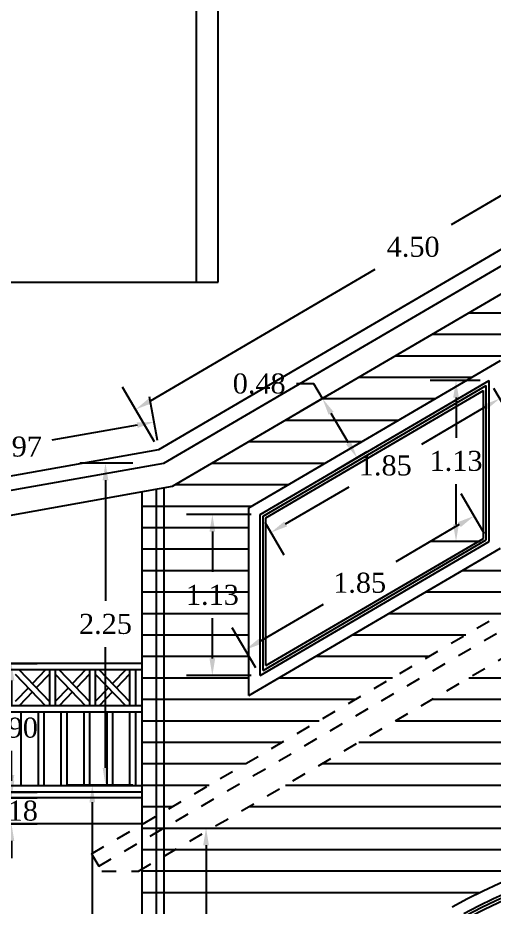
# Model space of a CAD drawing. Header units: inches. Extents: x 86794 to 87086, y 41803 to 41823.
# Drawn here: x 86976.49 to 86979.82, y 41809.93 to 41816.14 of the extents above; entities that cross this region are included whole.
import ezdxf

# ---------------------------------------------------------------- set-up
doc = ezdxf.new("R2010")
doc.units = ezdxf.units.IN
doc.header["$MEASUREMENT"] = 0
doc.linetypes.add('ACAD_ISO03W100', pattern=[30, 12, -18])
doc.styles.get("Standard").update_dxf_attribs({"font": 'times.ttf'})
doc.dimstyles.get("Standard").update_dxf_attribs({"dimtxt": 0.14, "dimasz": 0.12, "dimexe": 0.18, "dimexo": 0.0625, "dimgap": 0.09, "dimtad": 0, "dimtih": 1, "dimtoh": 1, "dimzin": 0, "dimdsep": 46, "dimtxsty": 'Standard', "dimcen": 0.09, "dimadec": 0, "dimazin": 0, "dimtfac": 1, "dimtofl": 0, "dimtmove": 0, "dimatfit": 3, "dimfxl": 1, "dimtolj": 1, "dimtzin": 0, "dimarcsym": 0})

# ---------------------------------------------------------------- blocks, each defined once
blk = doc.blocks.new('*D502')
at = {"color": 0, "lineweight": -2, "ltscale": 0.006, "transparency": 16777216}
for p, q in [((86978.12, 41812.6703), (86977.6681, 41812.6703)), ((86977.8481, 41812.5503), (86977.8481, 41812.2687)), ((86977.8481, 41811.6642), (86977.8481, 41811.9458)), ((86978.12, 41811.5442), (86977.6681, 41811.5442))]:
    blk.add_line(p, q, dxfattribs=at)
at = {"color": 0, "ltscale": 0.006, "transparency": 16777216}
for points in [[(86977.8281, 41812.5503), (86977.8681, 41812.5503), (86977.8481, 41812.6703)], [(86977.8281, 41811.6642), (86977.8681, 41811.6642), (86977.8481, 41811.5442)]]:
    blk.add_solid(points, dxfattribs=at)
at = {"layer": 'Defpoints', "color": 0, "ltscale": 0.006, "transparency": 16777216}
for p in [(86978.1825, 41812.6703), (86977.8481, 41811.5442), (86978.1825, 41811.5442)]:
    blk.add_point(p, dxfattribs=at)
at = {"color": 0, "ltscale": 0.006, "transparency": 16777216, "insert": (86977.8481, 41812.1073), "char_height": 0.14, "attachment_point": 5}
blk.add_mtext('\\A1;1.13', dxfattribs=at)
blk = doc.blocks.new('*D503')
at = {"color": 0, "lineweight": -2, "ltscale": 0.006, "transparency": 16777216}
for p, q in [((86979.72, 41813.6066), (86979.3711, 41813.6066)), ((86979.5511, 41813.4866), (86979.5511, 41813.2049)), ((86979.5511, 41812.6005), (86979.5511, 41812.8821)), ((86979.72, 41812.4805), (86979.3711, 41812.4805))]:
    blk.add_line(p, q, dxfattribs=at)
at = {"color": 0, "ltscale": 0.006, "transparency": 16777216}
for points in [[(86979.5311, 41813.4866), (86979.5711, 41813.4866), (86979.5511, 41813.6066)], [(86979.5311, 41812.6005), (86979.5711, 41812.6005), (86979.5511, 41812.4805)]]:
    blk.add_solid(points, dxfattribs=at)
at = {"layer": 'Defpoints', "color": 0, "ltscale": 0.006, "transparency": 16777216}
for p in [(86979.5511, 41813.6066), (86979.7825, 41813.6066), (86979.7825, 41812.4805)]:
    blk.add_point(p, dxfattribs=at)
at = {"color": 0, "ltscale": 0.006, "transparency": 16777216, "insert": (86979.5511, 41813.0435), "char_height": 0.14, "attachment_point": 5}
blk.add_mtext('\\A1;1.13', dxfattribs=at)
blk = doc.blocks.new('*D513')
at = {"color": 0, "lineweight": -2, "ltscale": 0.006, "transparency": 16777216}
for p, q in [((86979.8141, 41813.5527), (86979.9477, 41813.3243)), ((86979.7532, 41813.4191), (86979.3087, 41813.159)), ((86978.3604, 41812.604), (86978.8048, 41812.8641)), ((86978.2141, 41812.6164), (86978.3477, 41812.388))]:
    blk.add_line(p, q, dxfattribs=at)
at = {"color": 0, "ltscale": 0.006, "transparency": 16777216}
for points in [[(86979.7431, 41813.4363), (86979.7633, 41813.4018), (86979.8568, 41813.4797)], [(86978.3503, 41812.6213), (86978.3705, 41812.5867), (86978.2568, 41812.5434)]]:
    blk.add_solid(points, dxfattribs=at)
at = {"layer": 'Defpoints', "color": 0, "ltscale": 0.006, "transparency": 16777216}
for p in [(86979.7825, 41813.6066), (86979.8568, 41813.4797), (86978.1825, 41812.6703)]:
    blk.add_point(p, dxfattribs=at)
at = {"color": 0, "ltscale": 0.006, "transparency": 16777216, "insert": (86979.0568, 41813.0115), "char_height": 0.14, "attachment_point": 5}
blk.add_mtext('\\A1;1.85', dxfattribs=at)
blk = doc.blocks.new('*D514')
at = {"color": 0, "lineweight": -2, "ltscale": 0.006, "transparency": 16777216}
for p, q in [((86979.7509, 41812.5344), (86979.5866, 41812.8152)), ((86979.574, 41812.5992), (86979.1295, 41812.3391)), ((86978.1811, 41811.7842), (86978.6256, 41812.0443)), ((86978.1509, 41811.5981), (86977.9866, 41811.8789))]:
    blk.add_line(p, q, dxfattribs=at)
at = {"color": 0, "ltscale": 0.006, "transparency": 16777216}
for points in [[(86979.5639, 41812.6165), (86979.5841, 41812.582), (86979.6776, 41812.6598)], [(86978.171, 41811.8014), (86978.1912, 41811.7669), (86978.0776, 41811.7236)]]:
    blk.add_solid(points, dxfattribs=at)
at = {"layer": 'Defpoints', "color": 0, "ltscale": 0.006, "transparency": 16777216}
for p in [(86979.6776, 41812.6598), (86979.7825, 41812.4805), (86978.1825, 41811.5442)]:
    blk.add_point(p, dxfattribs=at)
at = {"color": 0, "ltscale": 0.006, "transparency": 16777216, "insert": (86978.8776, 41812.1917), "char_height": 0.14, "attachment_point": 5}
blk.add_mtext('\\A1;1.85', dxfattribs=at)
blk = doc.blocks.new('*D515')
at = {"color": 0, "lineweight": -2, "ltscale": 0.006, "transparency": 16777216}
for p, q in [((86978.5567, 41813.5838), (86978.4367, 41813.5838)), ((86978.6173, 41813.4803), (86978.5567, 41813.5838)), ((86978.6864, 41813.5207), (86978.4619, 41813.3893)), ((86978.7988, 41813.17), (86978.6779, 41813.3767)), ((86978.9286, 41813.1069), (86978.7041, 41812.9755))]:
    blk.add_line(p, q, dxfattribs=at)
at = {"color": 0, "ltscale": 0.006, "transparency": 16777216}
for points in [[(86978.6952, 41813.3868), (86978.6606, 41813.3666), (86978.6173, 41813.4803)], [(86978.8161, 41813.1801), (86978.7816, 41813.1599), (86978.8594, 41813.0664)]]:
    blk.add_solid(points, dxfattribs=at)
at = {"layer": 'Defpoints', "color": 0, "ltscale": 0.006, "transparency": 16777216}
for p in [(86978.7404, 41813.5523), (86978.6173, 41813.4803), (86978.9825, 41813.1385)]:
    blk.add_point(p, dxfattribs=at)
at = {"color": 0, "ltscale": 0.006, "transparency": 16777216, "insert": (86978.1755, 41813.5838), "char_height": 0.14, "attachment_point": 5}
blk.add_mtext('\\A1;0.48', dxfattribs=at)
blk = doc.blocks.new('*D512')
at = {"color": 0, "lineweight": -2, "ltscale": 0.006, "transparency": 16777216}
for p, q in [((86977.2925, 41810.7793), (86976.829, 41810.7793)), ((86977.009, 41810.6593), (86977.009, 41809.5907)), ((86977.009, 41808.1993), (86977.009, 41809.2679)), ((86977.2925, 41808.0793), (86976.829, 41808.0793))]:
    blk.add_line(p, q, dxfattribs=at)
at = {"color": 0, "ltscale": 0.006, "transparency": 16777216}
for points in [[(86976.989, 41810.6593), (86977.029, 41810.6593), (86977.009, 41810.7793)], [(86976.989, 41808.1993), (86977.029, 41808.1993), (86977.009, 41808.0793)]]:
    blk.add_solid(points, dxfattribs=at)
at = {"layer": 'Defpoints', "color": 0, "ltscale": 0.006, "transparency": 16777216}
for p in [(86977.355, 41810.7793), (86977.009, 41808.0793), (86977.355, 41808.0793)]:
    blk.add_point(p, dxfattribs=at)
at = {"color": 0, "ltscale": 0.006, "transparency": 16777216, "insert": (86977.009, 41809.4293), "char_height": 0.14, "attachment_point": 5}
blk.add_mtext('\\A1;2.70', dxfattribs=at)
blk = doc.blocks.new('*D490')
at = {"color": 0, "lineweight": -2, "ltscale": 0.006, "transparency": 16777216}
for p, q in [((86977.2925, 41813.0293), (86976.9213, 41813.0293)), ((86977.1013, 41812.9093), (86977.1013, 41812.0657)), ((86977.1013, 41810.8993), (86977.1013, 41811.7429)), ((86977.2925, 41810.7793), (86976.9213, 41810.7793))]:
    blk.add_line(p, q, dxfattribs=at)
at = {"color": 0, "ltscale": 0.006, "transparency": 16777216}
for points in [[(86977.0813, 41812.9093), (86977.1213, 41812.9093), (86977.1013, 41813.0293)], [(86977.0813, 41810.8993), (86977.1213, 41810.8993), (86977.1013, 41810.7793)]]:
    blk.add_solid(points, dxfattribs=at)
at = {"layer": 'Defpoints', "color": 0, "ltscale": 0.006, "transparency": 16777216}
for p in [(86977.1013, 41813.0293), (86977.355, 41813.0293), (86977.355, 41810.7793)]:
    blk.add_point(p, dxfattribs=at)
at = {"color": 0, "ltscale": 0.006, "transparency": 16777216, "insert": (86977.1013, 41811.9043), "char_height": 0.14, "attachment_point": 5}
blk.add_mtext('\\A1;2.25', dxfattribs=at)
blk = doc.blocks.new('*D521')
at = {"color": 0, "lineweight": -2, "ltscale": 0.006, "transparency": 16777216}
for p, q in [((86976.444, 41810.8093), (86976.444, 41810.9293)), ((86976.1675, 41810.6893), (86976.624, 41810.6893)), ((86976.1675, 41810.5093), (86976.624, 41810.5093)), ((86976.444, 41810.3893), (86976.444, 41810.2693))]:
    blk.add_line(p, q, dxfattribs=at)
at = {"color": 0, "ltscale": 0.006, "transparency": 16777216}
for points in [[(86976.424, 41810.8093), (86976.464, 41810.8093), (86976.444, 41810.6893)], [(86976.424, 41810.3893), (86976.464, 41810.3893), (86976.444, 41810.5093)]]:
    blk.add_solid(points, dxfattribs=at)
at = {"layer": 'Defpoints', "color": 0, "ltscale": 0.006, "transparency": 16777216}
for p in [(86976.105, 41810.6893), (86976.105, 41810.5093), (86976.444, 41810.5093)]:
    blk.add_point(p, dxfattribs=at)
at = {"color": 0, "ltscale": 0.006, "transparency": 16777216, "insert": (86976.444, 41810.5993), "char_height": 0.14, "attachment_point": 5}
blk.add_mtext('\\A1;0.18', dxfattribs=at)
blk = doc.blocks.new('*D522')
at = {"color": 0, "lineweight": -2, "ltscale": 0.006, "transparency": 16777216}
for p, q in [((86976.1675, 41811.6293), (86976.624, 41811.6293)), ((86976.444, 41811.5093), (86976.444, 41811.3407)), ((86976.444, 41810.8493), (86976.444, 41811.0179)), ((86976.1675, 41810.7293), (86976.624, 41810.7293))]:
    blk.add_line(p, q, dxfattribs=at)
at = {"color": 0, "ltscale": 0.006, "transparency": 16777216}
for points in [[(86976.424, 41811.5093), (86976.464, 41811.5093), (86976.444, 41811.6293)], [(86976.424, 41810.8493), (86976.464, 41810.8493), (86976.444, 41810.7293)]]:
    blk.add_solid(points, dxfattribs=at)
at = {"layer": 'Defpoints', "color": 0, "ltscale": 0.006, "transparency": 16777216}
for p in [(86976.105, 41811.6293), (86976.444, 41811.6293), (86976.105, 41810.7293)]:
    blk.add_point(p, dxfattribs=at)
at = {"color": 0, "ltscale": 0.006, "transparency": 16777216, "insert": (86976.444, 41811.1793), "char_height": 0.14, "attachment_point": 5}
blk.add_mtext('\\A1;0.90', dxfattribs=at)
blk = doc.blocks.new('*D526')
at = {"color": 0, "lineweight": -2, "ltscale": 0.006, "transparency": 16777216}
for p, q in [((86977.464, 41813.1861), (86977.4094, 41813.4928)), ((86977.3228, 41813.2946), (86976.7264, 41813.1885)), ((86975.5265, 41812.8414), (86975.472, 41813.1481)), ((86975.6216, 41812.9919), (86976.218, 41813.098))]:
    blk.add_line(p, q, dxfattribs=at)
at = {"color": 0, "ltscale": 0.006, "transparency": 16777216}
for points in [[(86977.3193, 41813.3143), (86977.3263, 41813.2749), (86977.4409, 41813.3156)], [(86975.6181, 41813.0116), (86975.6252, 41812.9722), (86975.5035, 41812.9709)]]:
    blk.add_solid(points, dxfattribs=at)
at = {"layer": 'Defpoints', "color": 0, "ltscale": 0.006, "transparency": 16777216}
for p in [(86977.4409, 41813.3156), (86977.4749, 41813.1246), (86975.5375, 41812.7799)]:
    blk.add_point(p, dxfattribs=at)
at = {"color": 0, "ltscale": 0.006, "transparency": 16777216, "insert": (86976.4722, 41813.1433), "char_height": 0.14, "attachment_point": 5}
blk.add_mtext('\\A1;1.97', dxfattribs=at)
blk = doc.blocks.new('*D528')
at = {"color": 0, "lineweight": -2, "ltscale": 0.006, "transparency": 16777216}
for p, q in [((86981.3234, 41815.4491), (86981.1007, 41815.8298)), ((86981.088, 41815.6138), (86979.5171, 41814.6945)), ((86977.4151, 41813.4645), (86978.986, 41814.3837)), ((86977.4433, 41813.1785), (86977.2206, 41813.5592))]:
    blk.add_line(p, q, dxfattribs=at)
at = {"color": 0, "ltscale": 0.006, "transparency": 16777216}
for points in [[(86981.0779, 41815.6311), (86981.0981, 41815.5965), (86981.1916, 41815.6744)], [(86977.405, 41813.4817), (86977.4252, 41813.4472), (86977.3115, 41813.4039)]]:
    blk.add_solid(points, dxfattribs=at)
at = {"layer": 'Defpoints', "color": 0, "ltscale": 0.006, "transparency": 16777216}
for p in [(86981.1916, 41815.6744), (86981.355, 41815.3951), (86977.4749, 41813.1246)]:
    blk.add_point(p, dxfattribs=at)
at = {"color": 0, "ltscale": 0.006, "transparency": 16777216, "insert": (86979.2515, 41814.5391), "char_height": 0.14, "attachment_point": 5}
blk.add_mtext('\\A1;4.50', dxfattribs=at)
blk = doc.blocks.new('*D530')
at = {"color": 0, "lineweight": -2, "ltscale": 0.006, "transparency": 16777216}
for p, q in [((86977.5725, 41810.4793), (86977.984, 41810.4793)), ((86977.804, 41810.3593), (86977.804, 41809.4407)), ((86977.804, 41808.1993), (86977.804, 41809.1179)), ((86977.5725, 41808.0793), (86977.984, 41808.0793))]:
    blk.add_line(p, q, dxfattribs=at)
at = {"color": 0, "ltscale": 0.006, "transparency": 16777216}
for points in [[(86977.784, 41810.3593), (86977.824, 41810.3593), (86977.804, 41810.4793)], [(86977.784, 41808.1993), (86977.824, 41808.1993), (86977.804, 41808.0793)]]:
    blk.add_solid(points, dxfattribs=at)
at = {"layer": 'Defpoints', "color": 0, "ltscale": 0.006, "transparency": 16777216}
for p in [(86977.51, 41810.4793), (86977.51, 41808.0793), (86977.804, 41808.0793)]:
    blk.add_point(p, dxfattribs=at)
at = {"color": 0, "ltscale": 0.006, "transparency": 16777216, "insert": (86977.804, 41809.2793), "char_height": 0.14, "attachment_point": 5}
blk.add_mtext('\\A1;2.40', dxfattribs=at)

msp = doc.modelspace()

# ---------------------------------------------------------------- linework, layer by layer
at = {"ltscale": 0.006}
for p, q in [((86977.7383, 41814.2936), (86977.7383, 41817.0236)), ((86977.8883, 41814.2936), (86977.8883, 41817.0236)), ((86977.4749, 41813.1246), (86981.355, 41815.3951)), ((86977.51, 41813.0293), (86981.355, 41815.2793)), ((86977.5697, 41812.8672), (86981.355, 41815.0823)), ((86967.0883, 41814.2936), (86977.8883, 41814.2936)), ((86979.6409, 41814.0793), (86980.4319, 41814.0793)), ((86979.3846, 41813.9293), (86980.375, 41813.9293)), ((86979.1283, 41813.7793), (86980.375, 41813.7793)), ((86978.1025, 41812.7162), (86979.8625, 41813.7461)), ((86978.1825, 41812.6703), (86979.7825, 41813.6066)), ((86978.8719, 41813.6293), (86979.6629, 41813.6293)), ((86979.7825, 41812.4805), (86979.7825, 41813.6066)), ((86978.2025, 41812.6588), (86979.7625, 41813.5717)), ((86978.2225, 41812.6474), (86979.7425, 41813.5368)), ((86979.7425, 41812.5034), (86979.7425, 41813.5368)), ((86979.7625, 41812.4919), (86979.7625, 41813.5717)), ((86978.6156, 41813.4793), (86979.4065, 41813.4793)), ((86978.3593, 41813.3293), (86979.1502, 41813.3293)), ((86978.1029, 41813.1793), (86978.8939, 41813.1793)), ((86975.5375, 41812.7799), (86977.4749, 41813.1246)), ((86975.555, 41812.6814), (86977.51, 41813.0293)), ((86977.8466, 41813.0293), (86978.6375, 41813.0293)), ((86975.8477, 41812.5608), (86977.5697, 41812.8672)), ((86977.455, 41812.8468), (86977.455, 41808.0793)), ((86977.51, 41812.8566), (86977.51, 41808.0793)), ((86977.5903, 41812.8793), (86978.3812, 41812.8793)), ((86977.355, 41812.829), (86977.355, 41808.0793)), ((86977.355, 41812.7293), (86978.1249, 41812.7293)), ((86978.1025, 41811.4047), (86978.1025, 41812.7162)), ((86978.1825, 41811.5442), (86978.1825, 41812.6703)), ((86978.2025, 41811.5791), (86978.2025, 41812.6588)), ((86978.2225, 41811.6139), (86978.2225, 41812.6474)), ((86977.355, 41812.5793), (86978.1025, 41812.5793)), ((86978.1825, 41811.5442), (86979.7825, 41812.4805)), ((86978.2025, 41811.5791), (86979.7625, 41812.4919)), ((86978.2225, 41811.6139), (86979.7425, 41812.5034)), ((86977.355, 41812.4293), (86978.1025, 41812.4293)), ((86978.1025, 41811.4047), (86979.8625, 41812.4346)), ((86977.355, 41812.2793), (86978.1025, 41812.2793)), ((86979.5971, 41812.2793), (86980.388, 41812.2793)), ((86977.355, 41812.1293), (86978.1025, 41812.1293)), ((86979.3408, 41812.1293), (86980.1317, 41812.1293)), ((86977.355, 41811.9793), (86978.1025, 41811.9793)), ((86979.0844, 41811.9793), (86979.8753, 41811.9793)), ((86977.355, 41811.8293), (86978.1025, 41811.8293)), ((86978.8281, 41811.8293), (86979.619, 41811.8293)), ((86977.355, 41811.6793), (86978.1025, 41811.6793)), ((86978.5718, 41811.6793), (86979.3627, 41811.6793)), ((86977.355, 41811.6293), (86976.105, 41811.6293)), ((86977.355, 41811.5843), (86976.105, 41811.5843)), ((86976.47, 41811.5554), (86976.6823, 41811.3343)), ((86976.4977, 41811.5843), (86976.71, 41811.3632)), ((86976.6823, 41811.5843), (86976.59, 41811.4882)), ((86976.71, 41811.5554), (86976.6177, 41811.4593)), ((86976.71, 41811.5843), (86976.71, 41811.3343)), ((86976.75, 41811.5843), (86976.75, 41811.3343)), ((86976.75, 41811.5554), (86976.9623, 41811.3343)), ((86976.7777, 41811.5843), (86976.99, 41811.3632)), ((86976.9623, 41811.5843), (86976.87, 41811.4882)), ((86976.99, 41811.5554), (86976.8977, 41811.4593)), ((86976.99, 41811.5843), (86976.99, 41811.3343)), ((86977.03, 41811.5843), (86977.03, 41811.3343)), ((86977.03, 41811.5554), (86977.2423, 41811.3343)), ((86977.0577, 41811.5843), (86977.27, 41811.3632)), ((86977.2423, 41811.5843), (86977.15, 41811.4882)), ((86977.27, 41811.5554), (86977.1777, 41811.4593)), ((86977.27, 41811.5843), (86977.27, 41811.3343)), ((86977.31, 41811.5843), (86977.31, 41811.3343)), ((86977.355, 41811.5293), (86978.1025, 41811.5293)), ((86978.3154, 41811.5293), (86979.1063, 41811.5293)), ((86979.6409, 41811.5293), (86983.0691, 41811.5293)), ((86976.5623, 41811.4593), (86976.47, 41811.3632)), ((86976.59, 41811.4304), (86976.4977, 41811.3343)), ((86976.8423, 41811.4593), (86976.75, 41811.3632)), ((86976.87, 41811.4304), (86976.7777, 41811.3343)), ((86977.1223, 41811.4593), (86977.03, 41811.3632)), ((86977.15, 41811.4304), (86977.0577, 41811.3343)), ((86977.355, 41811.3793), (86978.85, 41811.3793)), ((86979.3846, 41811.3793), (86983.3254, 41811.3793)), ((86977.355, 41811.3343), (86976.105, 41811.3343)), ((86977.355, 41811.2893), (86976.105, 41811.2893)), ((86976.51, 41811.2893), (86976.51, 41810.7743)), ((86976.63, 41811.2893), (86976.63, 41810.7743)), ((86976.67, 41811.2893), (86976.67, 41810.7743)), ((86976.79, 41811.2893), (86976.79, 41810.7743)), ((86976.83, 41811.2893), (86976.83, 41810.7743)), ((86976.95, 41811.2893), (86976.95, 41810.7743)), ((86976.99, 41811.2893), (86976.99, 41810.7743)), ((86977.11, 41811.2893), (86977.11, 41810.7743)), ((86977.15, 41811.2893), (86977.15, 41810.7743)), ((86977.27, 41811.2893), (86977.27, 41810.7743)), ((86977.31, 41811.2893), (86977.31, 41810.7743)), ((86977.355, 41811.2293), (86978.5937, 41811.2293)), ((86979.1283, 41811.2293), (86983.5817, 41811.2293)), ((86977.355, 41811.0793), (86978.3373, 41811.0793)), ((86978.8719, 41811.0793), (86983.8381, 41811.0793)), ((86977.355, 41810.9293), (86978.081, 41810.9293)), ((86978.6156, 41810.9293), (86984.0944, 41810.9293)), ((86977.355, 41810.7293), (86975.955, 41810.7293)), ((86977.355, 41810.7743), (86976.105, 41810.7743)), ((86977.355, 41810.7793), (86977.8247, 41810.7793)), ((86978.3593, 41810.7793), (86984.3507, 41810.7793)), ((86977.355, 41810.6893), (86975.955, 41810.6893)), ((86977.355, 41810.6293), (86977.5683, 41810.6293)), ((86978.1029, 41810.6293), (86984.6071, 41810.6293)), ((86977.355, 41810.5093), (86976.105, 41810.5093)), ((86977.355, 41810.4793), (86985.355, 41810.4793)), ((86977.355, 41810.3293), (86980.589, 41810.3293)), ((86977.355, 41810.1793), (86980.0694, 41810.1793)), ((86977.355, 41810.0293), (86979.7199, 41810.0293))]:
    msp.add_line(p, q, dxfattribs=at)
at = {"linetype": 'ACAD_ISO03W100', "ltscale": 0.006}
for p, q in [((86977.0045, 41810.2993), (86981.355, 41812.8451)), ((86977.055, 41810.213), (86981.355, 41812.7293)), ((86977.3326, 41810.1785), (86981.355, 41812.5323)), ((86977.0045, 41810.2993), (86977.0752, 41810.1785)), ((86977.0752, 41810.1785), (86977.3326, 41810.1785))]:
    msp.add_line(p, q, dxfattribs=at)
at = {"ltscale": 0.006}
for radius, start, end in [(3.7078, 60.42535, 119.57465), (3.6278, 61.15845, 118.84155), (3.6078, 61.34597, 118.65403), (3.5878, 61.53524, 118.46476)]:
    msp.add_arc((86981.355, 41806.7015), radius, start, end, dxfattribs=at)

# ---------------------------------------------------------------- dimensions: what is measured, and where the dimension line sits
for p1, p2, distance, picture, middle in [((86977.4749, 41813.1246), (86981.355, 41815.3951), 0.3236, '*D528', (86979.2515, 41814.5391)), ((86978.9825, 41813.1385), (86978.7404, 41813.5523), 0.1426, '*D515', (86978.1755, 41813.5838)), ((86978.1825, 41812.6703), (86979.7825, 41813.6066), -0.1471, '*D513', (86979.0568, 41813.0115)), ((86975.5375, 41812.7799), (86977.4749, 41813.1246), 0.194, '*D526', (86976.4722, 41813.1433)), ((86978.1825, 41811.5442), (86979.7825, 41812.4805), 0.2078, '*D514', (86978.8776, 41812.1917))]:
    dim = msp.add_aligned_dim(p1=p1, p2=p2, distance=distance, dimstyle='Standard', dxfattribs=at)
    dim.commit()
    dim.dimension.update_dxf_attribs({"geometry": picture, "text_midpoint": middle})
for base, p1, p2, picture, middle in [((86979.5511, 41813.6066), (86979.7825, 41812.4805), (86979.7825, 41813.6066), '*D503', (86979.5511, 41813.0435)), ((86977.1013, 41813.0293), (86977.355, 41810.7793), (86977.355, 41813.0293), '*D490', (86977.1013, 41811.9043)), ((86977.8481, 41811.5442), (86978.1825, 41812.6703), (86978.1825, 41811.5442), '*D502', (86977.8481, 41812.1073)), ((86976.444, 41811.6293), (86976.105, 41810.7293), (86976.105, 41811.6293), '*D522', (86976.444, 41811.1793)), ((86977.009, 41808.0793), (86977.355, 41810.7793), (86977.355, 41808.0793), '*D512', (86977.009, 41809.4293)), ((86977.804, 41808.0793), (86977.51, 41810.4793), (86977.51, 41808.0793), '*D530', (86977.804, 41809.2793))]:
    dim = msp.add_linear_dim(base=base, p1=p1, p2=p2, angle=90, dimstyle='Standard', dxfattribs=at)
    dim.commit()
    dim.dimension.update_dxf_attribs({"geometry": picture, "text_midpoint": middle})
dim = msp.add_linear_dim(base=(86976.444, 41810.5093), p1=(86976.105, 41810.6893), p2=(86976.105, 41810.5093), angle=90, dimstyle='Standard', dxfattribs=at)
dim.commit()
dim.dimension.update_dxf_attribs({"geometry": '*D521', "text_midpoint": (86976.444, 41810.5993), "dimtype": 160})

doc.saveas('drawing.dxf')
